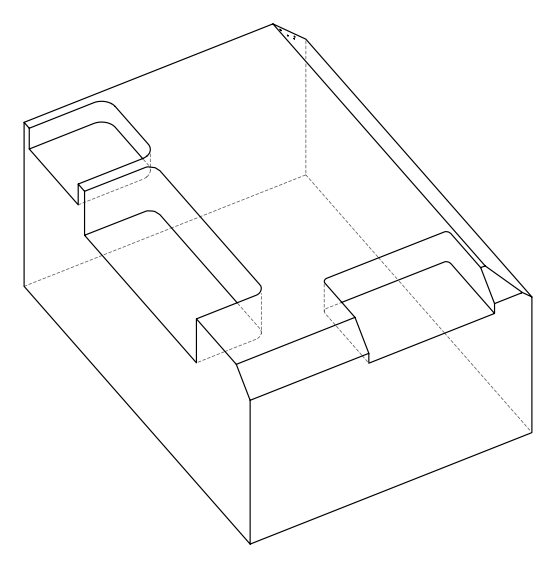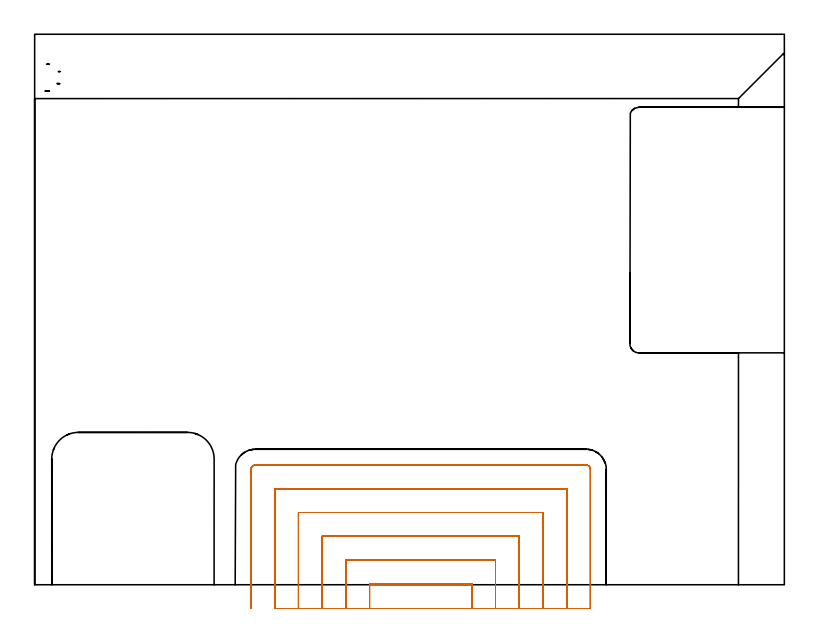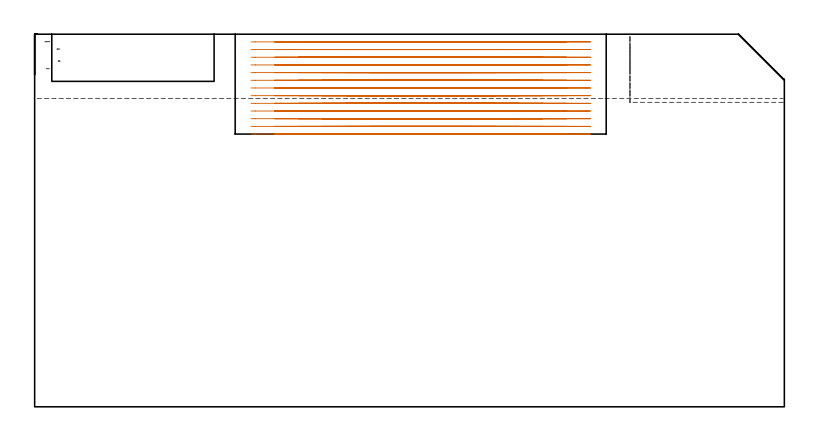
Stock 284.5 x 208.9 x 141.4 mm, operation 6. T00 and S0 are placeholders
(PLAN: 6 operations, 3 tool changes, 153.7 min)
(1 AREA_MILL | FG_CHAMFER_SURFACE | UGT0205_001 | 5.13 min | 14470 mm3)
(2 AREA_MILL_1 | FG_CHAMFER_SURFACE_1 | UGT0205_001 | 20.41 min | 84693 mm3)
(3 AREA_MILL_2 | FG_CHAMFER_SURFACE_2 | UGT0205_001 | 0.91 min | 2549 mm3)
(4 MILL_SLOT | SLOT_PARTIAL_RECTANGULAR | UGT0201_104 | Follow Part, ap 5, ae 75% | 2.66 min | 62946 mm3)
(5 MILL_SLOT_1 | SLOT_PARTIAL_RECTANGULAR_1 | NXT0201_008 | Follow Part, ap 1.5, ae 75% | 78.73 min | 139056 mm3)
(6 MILL_SLOT_2 | SLOT_PARTIAL_RECTANGULAR_2 | NXT0201_011 | Follow Part, ap 3, ae 75% | 45.82 min | 273374 mm3)
(TOOL UGT0205_001 | Chamfer Mill 20 x 3 x 45 deg. | D20 FL50 Z2)
(TOOL UGT0201_104 | End Mill 20 mm | D20 FL22 Z2)
(TOOL NXT0201_008 | ENDMILL 6mm [2P460-0600-NA 1630] | D6 FL26 Z6)
(TOOL NXT0201_011 | ENDMILL 12mm [2P460-1200-NA 1630] | D12 FL38 Z6)
(OP 6 MILL_SLOT_2)
G17 G21 G94 G90
T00 M6
G54
G17 G0 G90 X165.9 Y-9. S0 M3
G43 Z151.4 H1
Z138.485
G94 G1 Y-6. F250.
Y0.4 F500.
X127.1
Y-6.
Y-9. F250.
X174.9
Y-6.
Y9.4 F500.
X118.1
Y-6.
Y-9. F250.
X183.9
Y-6.
Y18.4 F500.
X109.1
Y-6.
Y-9. F250.
X192.9
Y-6.
Y27.4 F500.
X100.1
Y-6.
Y-9. F250.
X201.9
Y-6.
Y36.4 F500.
X91.1
Y-6.
Y-9. F250.
X210.9
Y-6.
Y43.8 F500.
G3 X209.3 Y45.4 R1.6
G1 X83.7
G3 X82.1 Y43.8 R1.6
G1 Y-6.
Y-9. F250.
G0 X165.9 Z135.569
G1 Y-6.
Y0.4 F500.
X127.1
Y-6.
Y-9. F250.
X174.9
Y-6.
Y9.4 F500.
X118.1
Y-6.
Y-9. F250.
X183.9
Y-6.
Y18.4 F500.
X109.1
Y-6.
Y-9. F250.
X192.9
Y-6.
Y27.4 F500.
X100.1
Y-6.
Y-9. F250.
X201.9
Y-6.
Y36.4 F500.
X91.1
Y-6.
Y-9. F250.
X210.9
Y-6.
Y43.8 F500.
G3 X209.3 Y45.4 R1.6
G1 X83.7
G3 X82.1 Y43.8 R1.6
G1 Y-6.
Y-9. F250.
G0 X165.9 Z132.654
G1 Y-6.
Y0.4 F500.
X127.1
Y-6.
Y-9. F250.
X174.9
Y-6.
Y9.4 F500.
X118.1
Y-6.
Y-9. F250.
X183.9
Y-6.
Y18.4 F500.
X109.1
Y-6.
Y-9. F250.
X192.9
Y-6.
Y27.4 F500.
X100.1
Y-6.
Y-9. F250.
X201.9
Y-6.
Y36.4 F500.
X91.1
Y-6.
Y-9. F250.
X210.9
Y-6.
Y43.8 F500.
G3 X209.3 Y45.4 R1.6
G1 X83.7
G3 X82.1 Y43.8 R1.6
G1 Y-6.
Y-9. F250.
G0 X165.9 Z129.738
G1 Y-6.
Y0.4 F500.
X127.1
Y-6.
Y-9. F250.
X174.9
Y-6.
Y9.4 F500.
X118.1
Y-6.
Y-9. F250.
X183.9
Y-6.
Y18.4 F500.
X109.1
Y-6.
Y-9. F250.
X192.9
Y-6.
Y27.4 F500.
X100.1
Y-6.
Y-9. F250.
X201.9
Y-6.
Y36.4 F500.
X91.1
Y-6.
Y-9. F250.
X210.9
Y-6.
Y43.8 F500.
G3 X209.3 Y45.4 R1.6
G1 X83.7
G3 X82.1 Y43.8 R1.6
G1 Y-6.
Y-9. F250.
G0 X165.9 Z126.823
G1 Y-6.
Y0.4 F500.
X127.1
Y-6.
Y-9. F250.
X174.9
Y-6.
Y9.4 F500.
X118.1
Y-6.
Y-9. F250.
X183.9
Y-6.
Y18.4 F500.
X109.1
Y-6.
Y-9. F250.
X192.9
Y-6.
Y27.4 F500.
X100.1
Y-6.
Y-9. F250.
X201.9
Y-6.
Y36.4 F500.
X91.1
Y-6.
Y-9. F250.
X210.9
Y-6.
Y43.8 F500.
G3 X209.3 Y45.4 R1.6
G1 X83.7
G3 X82.1 Y43.8 R1.6
G1 Y-6.
Y-9. F250.
G0 X165.9 Z123.908
G1 Y-6.
Y0.4 F500.
X127.1
Y-6.
Y-9. F250.
X174.9
Y-6.
Y9.4 F500.
X118.1
Y-6.
Y-9. F250.
X183.9
Y-6.
Y18.4 F500.
X109.1
Y-6.
Y-9. F250.
X192.9
Y-6.
Y27.4 F500.
X100.1
Y-6.
Y-9. F250.
X201.9
Y-6.
Y36.4 F500.
X91.1
Y-6.
Y-9. F250.
X210.9
Y-6.
Y43.8 F500.
G3 X209.3 Y45.4 R1.6
G1 X83.7
G3 X82.1 Y43.8 R1.6
G1 Y-6.
Y-9. F250.
G0 X165.9 Z120.992
G1 Y-6.
Y0.4 F500.
X127.1
Y-6.
Y-9. F250.
X174.9
Y-6.
Y9.4 F500.
X118.1
Y-6.
Y-9. F250.
X183.9
Y-6.
Y18.4 F500.
X109.1
Y-6.
Y-9. F250.
X192.9
Y-6.
Y27.4 F500.
X100.1
Y-6.
Y-9. F250.
X201.9
Y-6.
Y36.4 F500.
X91.1
Y-6.
Y-9. F250.
X210.9
Y-6.
Y43.8 F500.
G3 X209.3 Y45.4 R1.6
G1 X83.7
G3 X82.1 Y43.8 R1.6
G1 Y-6.
Y-9. F250.
G0 X165.9 Z118.077
G1 Y-6.
Y0.4 F500.
X127.1
Y-6.
Y-9. F250.
X174.9
Y-6.
Y9.4 F500.
X118.1
Y-6.
Y-9. F250.
X183.9
Y-6.
Y18.4 F500.
X109.1
Y-6.
Y-9. F250.
X192.9
Y-6.
Y27.4 F500.
X100.1
Y-6.
Y-9. F250.
X201.9
Y-6.
Y36.4 F500.
X91.1
Y-6.
Y-9. F250.
X210.9
Y-6.
Y43.8 F500.
G3 X209.3 Y45.4 R1.6
G1 X83.7
G3 X82.1 Y43.8 R1.6
G1 Y-6.
Y-9. F250.
G0 X165.9 Z115.162
G1 Y-6.
Y0.4 F500.
X127.1
Y-6.
Y-9. F250.
X174.9
Y-6.
Y9.4 F500.
X118.1
Y-6.
Y-9. F250.
X183.9
Y-6.
Y18.4 F500.
X109.1
Y-6.
Y-9. F250.
X192.9
Y-6.
Y27.4 F500.
X100.1
Y-6.
Y-9. F250.
X201.9
Y-6.
Y36.4 F500.
X91.1
Y-6.
Y-9. F250.
X210.9
Y-6.
Y43.8 F500.
G3 X209.3 Y45.4 R1.6
G1 X83.7
G3 X82.1 Y43.8 R1.6
G1 Y-6.
Y-9. F250.
G0 X165.9 Z112.246
G1 Y-6.
Y0.4 F500.
X127.1
Y-6.
Y-9. F250.
X174.9
Y-6.
Y9.4 F500.
X118.1
Y-6.
Y-9. F250.
X183.9
Y-6.
Y18.4 F500.
X109.1
Y-6.
Y-9. F250.
X192.9
Y-6.
Y27.4 F500.
X100.1
Y-6.
Y-9. F250.
X201.9
Y-6.
Y36.4 F500.
X91.1
Y-6.
Y-9. F250.
X210.9
Y-6.
Y43.8 F500.
G3 X209.3 Y45.4 R1.6
G1 X83.7
G3 X82.1 Y43.8 R1.6
G1 Y-6.
Y-9. F250.
G0 X165.9 Z109.331
G1 Y-6.
Y0.4 F500.
X127.1
Y-6.
Y-9. F250.
X174.9
Y-6.
Y9.4 F500.
X118.1
Y-6.
Y-9. F250.
X183.9
Y-6.
Y18.4 F500.
X109.1
Y-6.
Y-9. F250.
X192.9
Y-6.
Y27.4 F500.
X100.1
Y-6.
Y-9. F250.
X201.9
Y-6.
Y36.4 F500.
X91.1
Y-6.
Y-9. F250.
X210.9
Y-6.
Y43.8 F500.
G3 X209.3 Y45.4 R1.6
G1 X83.7
G3 X82.1 Y43.8 R1.6
G1 Y-6.
Y-9. F250.
G0 X165.9 Z106.415
G1 Y-6.
Y0.4 F500.
X127.1
Y-6.
Y-9. F250.
X174.9
Y-6.
Y9.4 F500.
X118.1
Y-6.
Y-9. F250.
X183.9
Y-6.
Y18.4 F500.
X109.1
Y-6.
Y-9. F250.
X192.9
Y-6.
Y27.4 F500.
X100.1
Y-6.
Y-9. F250.
X201.9
Y-6.
Y36.4 F500.
X91.1
Y-6.
Y-9. F250.
X210.9
Y-6.
Y43.8 F500.
G3 X209.3 Y45.4 R1.6
G1 X83.7
G3 X82.1 Y43.8 R1.6
G1 Y-6.
Y-9. F250.
G0 X165.9 Z103.5
G1 Y-6.
Y0.4 F500.
X127.1
Y-6.
Y-9. F250.
X174.9
Y-6.
Y9.4 F500.
X118.1
Y-6.
Y-9. F250.
X183.9
Y-6.
Y18.4 F500.
X109.1
Y-6.
Y-9. F250.
X192.9
Y-6.
Y27.4 F500.
X100.1
Y-6.
Y-9. F250.
X201.9
Y-6.
Y36.4 F500.
X91.1
Y-6.
Y-9. F250.
X210.9
Y-6.
Y43.8 F500.
G3 X209.3 Y45.4 R1.6
G1 X83.7
G3 X82.1 Y43.8 R1.6
G1 Y-6.
Y-9. F250.
G0 Z151.4
M5
M2
